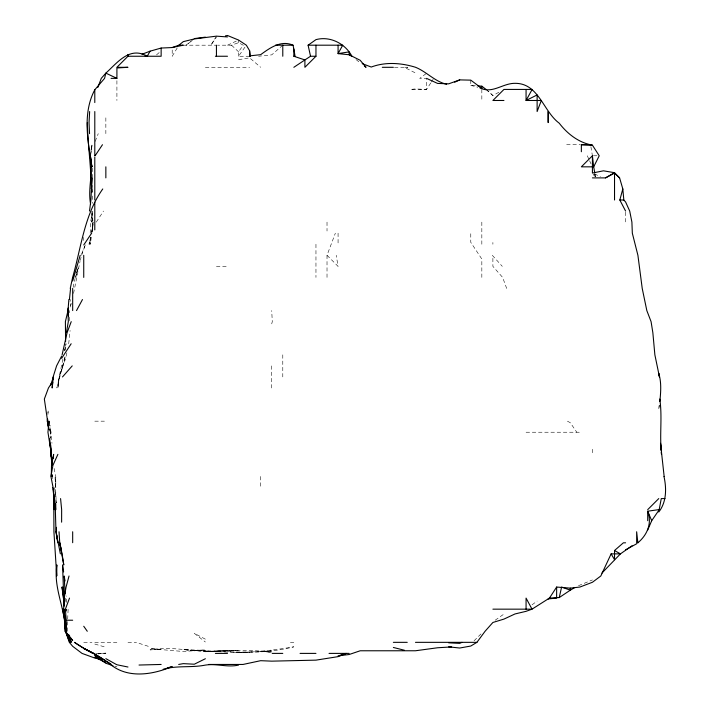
<?xml version="1.0" encoding="UTF-8"?>
<svg xmlns="http://www.w3.org/2000/svg" width="710" height="710" viewBox="0 0 710 710"><rect width="100%" height="100%" fill="white"/><g stroke="black" fill="none" stroke-linecap="round" stroke-linejoin="round"><path stroke-width="0.53" stroke-dasharray="3.55 2.66" d="M67.619 631.279L67.698 621.321M90.197 233.182L90.614 222.123L92.442 211.065L91.75 222.123L91.634 213.275M92.318 177.891L92.761 166.832M67.69 619.111L68.124 609.162L67.468 607.148M47.907 414.533L48.227 410.114L47.952 413.131M66.625 611.372L66.793 609.162L66.571 611.168M66.163 602.524L66.438 595.894M49.727 431.21L50.188 426.124M659.173 405.286L658.765 409.448L659.333 405.286M105.852 653.182L95.903 653.395L105.852 653.182L98.113 653.901M90.729 154.771L91.803 144.716L90.773 152.756M91.235 237.202L90.463 244.24L90.33 238.711M91.705 233.182L93.037 222.123L91.821 211.065M68.701 343.764L70.104 330.496M64.725 350.802L65.551 344.767M93.205 224.138L91.892 232.179L92.77 222.123L91.998 213.08M90.552 154.771L92.229 144.716L90.507 152.756M70.033 301.537L70.37 299.531M64.841 350.802L66.03 343.764L64.876 349.799M76.92 271.38L75.739 277.415L78.322 267.359L75.322 277.415M66.882 352.808C64.823 364.833 57.421 375.483 58.193 387.997L59.214 376.939L56.898 387.997L65.364 355.825L61.619 369.937M73.094 287.47L75.1 278.418M73.556 293.39L80.044 261.333M62.906 359.047L59.143 376.939L63.172 365.881M271.726 323.875L272.276 321.648L271.726 310.589M80.301 260.321L81.073 257.313M327.017 277.415L327.017 255.298L335.351 233.182M81.588 255.298L85.564 244.24L81.535 254.295M95.184 141.37L98.255 133.657M177.234 47.96L172.202 56.25L172.202 48.644M216.435 36.148L210.879 45.191L216.435 37.293M96.294 222.123L103.5 211.065M430.766 82.972L426.541 89.424L410.513 89.424L415.483 88.927L426.541 89.424L426.541 78.366L419.734 78.366L426.541 73.299M431.369 82.049L433.171 79.289M249.609 56.25L238.551 56.25L245.145 46.895M238.551 56.25L238.551 51.777L243.255 45.191L238.551 42.689L231.513 45.191L217.544 45.191M474.067 640.793L481.833 633.072M156.502 54.901L159.599 52.194M282.784 45.191L271.726 54.856L258.626 56.25M193.493 39.263L186.038 45.191L193.493 39.565M532.021 604.822L537.124 601.095M495.181 620.221L503.949 614.052M486.057 89.424L492.891 95.557L499.343 91.98M578.481 585.697L592.415 579.937M227.493 45.191L236.545 40.985M238.551 59.675L249.609 57.856L260.668 67.308M249.609 652.312L238.551 652.552L227.493 651.594C249.6 653.12 272.001 650.538 293.842 646.828C264.928 654.229 234.868 652.792 205.376 650.937L216.435 651.256L205.376 651.31L183.26 649.579L205.376 650.431L194.318 650.422L205.376 649.961L183.26 651.487L150.085 648.665L161.143 649.366L150.085 649.898C168.598 646.348 186.854 650.591 205.376 651.123L194.318 650.804L183.26 649.499L194.318 650.679M238.551 652.552L271.726 651.017L260.668 651.23L271.726 652.41C249.734 648.949 227.502 650.928 205.376 651.31L238.551 650.422L227.493 650.431L205.376 651.78L227.493 651.07L216.435 651.052M183.26 45.191L216.435 45.191M205.376 67.308L249.609 67.308M394.476 67.308L407.744 67.308L404.425 67.361L415.483 72.988M566.66 144.716L580.256 144.716M593.391 155.774L597.279 155.774M216.435 266.356L227.493 266.356M94.794 421.172L104.414 421.172M526.066 432.23L581.357 432.23M83.736 642.337L91.989 642.337M94.794 642.337L116.91 642.337M127.969 642.337L136.542 642.337M290.399 642.337L293.842 642.337M470.774 80.141L470.774 85.306L475.806 85.715M470.774 85.306L477.812 87.277M94.794 644.059L105.852 647.272M114.922 666.228L116.91 666.823M139.027 643.313L150.085 646.899M594.43 173.915L600.456 176.568M205.376 639.169L194.318 633.338L205.376 642.009M567.459 421.172L570.299 422.743L576.786 432.23M356.056 59.56L359.366 62.196M231.513 45.191L238.551 51.777M486.35 89.424L492.891 95.557M327.017 255.298L338.075 266.356L336.212 255.298M492.296 255.298L502.298 266.356M592.957 173.835L594.59 176.266M587.268 155.774L589.14 159.794M589.611 160.797L591.013 163.815M506.683 288.473L502.644 277.415L492.891 266.356L492.891 256.283M50.561 432.23L49.656 429.213L50.561 432.23L50.561 425.503M594.492 173.87L595.379 176.888M50.561 429.834L51.067 432.23L50.641 438.292L50.703 432.23L51.99 443.288M54.102 468.422L55.779 476.463L55.797 487.522L55.06 476.463L56.241 502.999M594.944 173.87L595.495 176.888M590.906 146.73L592.246 154.771M65.489 598.104L65.968 602.124M54.59 487.522L54.901 490.539M54.998 491.542L55.62 497.577M92.273 195.987L92.744 203.326M52.593 478.673L52.362 474.253M55.016 493.051L55.362 497.47M56.134 502.999L55.886 498.58L56.037 502.999M69.544 310.589L69.589 312.799M69.686 317.228L69.793 321.648M625.59 212.175L625.59 222.123M592.415 449.235L592.415 454.347M492.891 242.492L492.891 244.24M481.833 89.424L481.833 100.483M481.833 222.123L481.833 244.24M481.833 277.415L481.833 259.043L470.774 242.323L470.774 233.182M338.075 233.182L338.075 244.24M327.017 222.123L327.017 231.043M315.959 244.24L315.959 277.415M282.784 354.822L282.784 376.939M271.726 365.881L271.726 387.997M260.668 476.463L260.668 487.522M238.551 40.053L238.551 42.689M116.91 80.683L116.91 100.483M105.852 117.824L105.852 133.657M83.736 237.38L83.736 240.521M52.602 474.253L52.575 476.463L52.531 474.253M93.054 222.123L91.847 232.179L93.054 222.123M90.818 237.202L89.327 244.24L90.844 237.202M71.098 303.552L70.21 307.572L71.098 303.552M90.738 237.202L89.034 244.24L90.747 237.202"/><path stroke-width="1.06" d="M556.649 587.046L556.622 598.104L548.182 598.92L549.442 598.104L556.649 587.046L570.299 588.137L579.884 587.046L592.415 582.28L600.82 575.987L611.124 553.871L620.451 553.871L632.042 545.741M55.682 504.109L55.637 509.638L52.735 487.522M51.297 476.463L51.502 465.405L53.632 454.347L53.294 458.367M91.492 192.268L91.563 188.949L91.936 191.966M54.173 509.638L53.765 494.151L53.924 531.754L56.738 575.987L56.853 564.929C53.596 585.067 62.604 603.678 64.947 623.238M90.587 204.027C87.57 187.972 93.684 171.811 90.321 155.774L91.741 166.832C88.075 141.574 82.182 113.476 94.794 89.788L104.574 78.366L105.852 73.121C117.407 62.702 129.628 45.964 147.254 56.25L150.085 51.173L161.143 48.049L172.202 47.552L183.26 45.191L178.911 45.191L172.202 47.552M56.303 531.754L56.454 527.326M70.982 638.086L72.677 640.642L65.142 631.279L65.595 620.221L63.634 609.162L64.228 598.104L66.074 587.046L69.039 575.987M91.963 185.629L91.856 192.268M89.646 111.541L89.034 122.599L89.54 133.657M658.765 512.025C666.628 502.077 666.61 488.338 663.983 476.463M47.597 418.962L48.688 429.213M68.879 299.531L67.982 310.589L68.311 321.648L66.394 332.706M47.41 419.157L47.233 421.172L48.75 426.195M659.572 401.132L659.776 399.055C662.323 416.087 659.714 433.26 661.196 450.326L660.513 443.288L664.152 476.463M69.42 299.531L70.565 288.473M52.859 381.962L52.149 387.997L53.117 376.939L56.587 365.881L61.619 356.101M53.099 379.957L53.454 376.939L50.561 385.228L52.149 382.468M61.619 522.178L61.646 509.638L60.572 498.58M89.504 211.065L90.924 200.007L91.963 177.891L91.395 188.949C91.031 166.726 87.916 144.787 87.321 122.599M659.901 401.132C660.806 391.964 661.542 382.326 658.765 373.416L659.457 376.939L654.868 354.822L652.854 332.706L651.079 321.648L646.828 310.589L642.231 288.473L637.908 255.298L632.326 233.182L631.9 222.123L629.717 211.065L625.59 201.977L623.824 200.007L622.821 188.949L619.599 177.891L614.532 172.69L603.473 170.817L592.415 173.027L592.415 155.774L581.357 166.832L592.415 166.832M659.182 509.638L661.276 498.58L665.013 498.58M637.864 542.813L636.648 531.754L636.648 542.813L637.864 542.813C647.36 534.843 652.162 523.261 647.706 511.2L658.765 509.638M62.098 354.822L67.086 332.706L71.231 321.648M68.488 308.575L65.391 321.648L65.604 341.554M70.246 288.473L72.633 277.415M448.658 646.846L459.716 648.026L470.774 646.038L476.916 642.337L485.063 631.279L492.891 622.475L503.949 619.093L515.007 613.955L526.066 611.328L532.021 609.162L549.442 598.104L559.24 597.563L561.61 587.046L570.299 590.179L574.718 587.569M80.203 255.298L72.677 280.965M72.677 277.246C81.197 247.399 84.286 214.961 102.764 188.949M625.59 211.065L619.821 200.007L622.821 188.949M69.509 598.104L65.391 609.162L66.216 620.221L72.677 620.221M97.838 87.419L101.264 78.366L105.852 73.121L116.91 78.366L116.91 67.974L127.969 67.308L116.91 67.308L127.969 56.25L161.143 56.25L161.143 48.049M647.706 530.05L651.7 520.696L658.765 510.41M57.892 454.347L52.904 465.405L50.934 476.463L53.072 487.522M83.736 244.968L91.661 233.182M594.767 172.867L593.675 166.832L599.222 155.774L592.415 145.16C578.783 142.701 567.538 133.995 559.24 123.212L558.459 122.599C543.097 110.591 538.375 83.123 515.007 83.327C502.698 83.185 492.27 94.244 479.827 87.836M76.52 310.589L82.475 299.531M52.149 382.335L48.44 387.997L44.348 399.055L48.635 428.21M71.16 343.764L61.619 358.346M95.096 155.774L102.471 144.716M62.498 376.939L72.225 365.881M315.959 56.25L304.901 67.308L304.901 59.933L310.536 56.25L315.959 56.25L315.959 45.191M647.706 509.638L658.765 498.58M601.92 573.077L620.451 553.871L614.532 550.507L623.38 542.813L625.59 542.813M178.911 45.191L183.26 41.65L194.318 38.944L216.435 36.148L227.493 36.938M310.536 56.25L308.096 45.191L315.959 39.636C330.052 35.811 345.237 43.567 351.92 56.25L349.134 54.759L338.075 53.623L338.075 45.191M293.842 67.308L304.901 59.933L293.842 56.25L293.842 49.061L293.052 45.191C280.965 39.875 270.013 47.863 260.668 54.67L249.609 55.877L250.47 56.25L249.609 50.729L246.343 45.191L238.551 40.053L227.493 35.5L225.487 35.828M559.24 597.563L570.299 590.179L570.299 588.137M592.415 177.891L605.515 177.891L614.532 172.69L614.532 200.007M625.59 549.833L636.648 543.78M605.515 177.891L614.532 173.098L619.599 177.891M205.376 658.729L194.318 664.214L183.26 663.637L178.689 664.453M454.693 82.218L459.716 79.893L470.774 80.141L481.833 88.404L481.833 86.203L477.812 85.874M461.979 642.337L459.716 643.375L448.658 642.816M142.044 54.226L150.085 51.173M459.716 79.893L448.658 83.833L437.6 83.425L426.541 78.366M340.117 655.223L346.223 653.395L338.075 656.644L315.959 660.14L271.726 661.152L260.668 660.682L243.015 664.453L208.678 664.453M167.178 667.995L172.202 666.548C152.801 674.695 128.111 678.884 110.467 664.453C99.418 655.49 85.981 650.529 74.47 642.337L83.736 648.283M362.207 63.625L371.25 67.042C385.415 61.726 401.239 62.853 415.483 67.264L415.607 67.308C426.683 71.808 434.813 81.535 446.652 84.286M163.158 669.29C176.905 665.261 191.434 667.933 205.376 665.092C216.532 663.317 227.448 667.666 238.551 665.092M194.318 38.597L205.376 37.142M338.075 655.836L349.134 654.514L360.192 650.777L415.483 650.768L437.6 647.76L451.675 646.916M139.027 665.039L161.143 664.453M275.436 45.191L293.052 45.191M308.096 45.191L342.726 45.191L338.075 53.623L349.134 51.874L349.134 54.759L360.192 60.297L366.058 67.308L364.381 66.039M215.396 56.25L227.493 56.25M293.842 56.25L295.067 56.25L293.842 49.061M382.308 67.308L393.367 67.308M111.071 78.366L116.91 78.366M503.949 100.483L492.891 100.483L503.949 89.424L532.145 89.424L526.066 100.483L541.322 100.483L537.124 111.541L537.124 94.936L526.066 100.483L526.066 89.424M581.357 151.727L581.357 144.716L590.578 144.716M619.821 200.007L623.824 200.007M492.891 609.162L532.021 609.162L526.066 598.104L526.066 609.162M65.142 631.279L66.5 631.279L65.995 621.321M393.367 642.337L407.238 642.337M415.483 642.337L476.916 642.337M215.379 653.395L227.493 653.395M272.205 653.395L282.784 653.395M300.073 653.395L315.959 653.395M329.032 653.395L349.134 653.395M581.357 144.716L592.415 145.16M145.195 56.028L147.254 56.25M116.91 664.755L127.969 667.018M100.829 659.404L94.794 658.046L82.014 653.395L72.677 646.304L69.332 642.337L65.515 631.279L64.042 609.162L65.489 631.279L69.846 642.337M393.367 647.467L404.425 650.245M112.934 665.643L105.852 663.238L94.794 655.312L102.169 660.238M97.811 658.072L94.794 657.149L105.852 662.696L104.015 661.471M84.685 648.798L93.196 653.395L83.736 648.496L93.96 653.395L105.852 660.903M105.852 658.64L116.271 664.453M106.677 661.409L110.804 663.948M481.833 86.203L486.057 89.424M83.736 626.255L87.286 631.279M68.71 634.678L69.846 636.382M611.124 553.871L614.532 559.658L614.532 550.507M67.317 633.284L71.266 642.337L69.607 637.305M651.7 520.696L647.706 511.2L647.706 520.696M65.853 631.279L66.944 634.296M68.169 637.305L70.104 642.337M48.573 425.192L47.437 421.172L48.662 428.21M90.587 157.789L90.099 155.774L91.883 166.832L91.537 163.815M52.141 459.37L51.022 454.347L50.126 443.288L50.561 448.667L47.943 432.23L49.008 421.172L49.061 425.592M60.377 553.871L55.983 531.754L55.176 504.109M61.619 551.634L62.081 553.871M62.755 591.066L61.974 587.046L64.193 604.13M63.137 593.072L63.527 595.087M64.166 602.124L62.586 587.046L64.219 606.145M65.054 581.011L64.131 575.987L65.142 593.675M51.333 454.347L49.709 438.86M62.64 609.162L64.592 620.221L65.489 631.279M52.176 461.385L51.022 454.347L50.561 444.602L50.836 454.347L52.141 465.405M55.983 531.754L57.794 542.813L56.711 534.772M62.232 554.874L63.785 564.929L59.746 542.813L59.036 531.754M52.221 461.385L51.147 454.347L52.149 463.39M63.616 571.967L62.569 564.929L63.359 587.046L64.486 598.104M68.497 314.61L67.982 310.589L68.479 307.572L67.982 310.589L68.55 316.624M65.728 630.276L64.459 620.221L65.737 630.276M65.178 625.244L65.639 629.264M592.415 155.774L593.675 166.832M661.338 452.332L661.525 454.347L661.356 452.332M65.542 620.221L66.5 631.279M55.353 504.109L55.611 509.638L55.54 504.109M282.784 45.191L282.784 56.25M249.609 50.729L249.609 56.25M216.435 45.191L216.435 56.25M127.969 54.439L127.969 56.25M105.852 166.832L105.852 177.891M94.794 89.788L94.794 102.559M94.794 111.541L94.794 155.774M94.794 157.123L94.794 200.007M94.794 202.19L94.794 229.916M83.736 255.298L83.736 277.415M72.677 288.473L72.677 310.589M72.677 531.754L72.677 542.706M548.191 111.541L548.182 122.599L548.182 111.541M61.415 550.649L59.746 542.813L61.415 550.649M53.623 491.941L53.383 488.622L53.614 491.941"/></g></svg>
